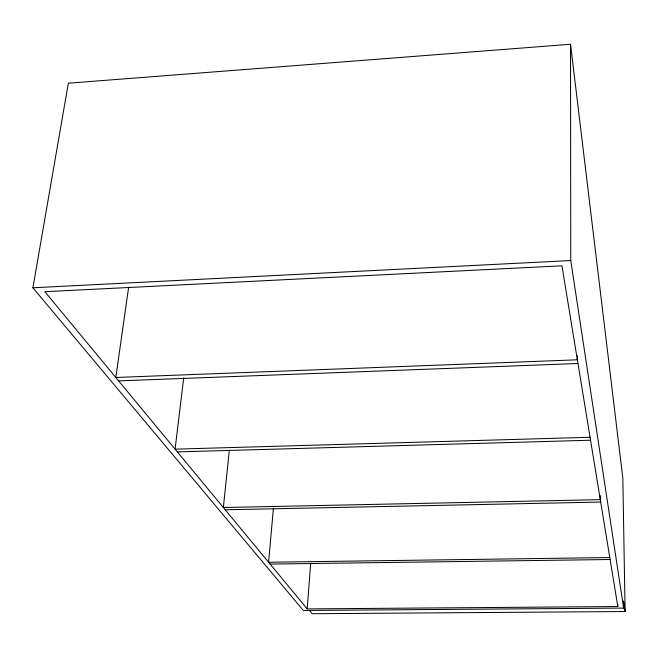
<?xml version="1.0" encoding="UTF-8"?>
<svg xmlns="http://www.w3.org/2000/svg" width="658" height="658" viewBox="0 0 658 658"><rect width="100%" height="100%" fill="white"/><g stroke="black" fill="none" stroke-linecap="round" stroke-linejoin="round"><path stroke-width="0.99" d="M617.788 604.488L617.821 606.536L307.204 608.905L310.708 563.051M273.415 508.173L268.604 562.236L609.785 557.556M229.321 450.278L223.358 507.524L600.293 499.652L600.252 495.548M183.705 377.84L175.086 449.159L590.062 437.274M128.647 287.217L115.808 377.478L577.362 359.803L577.346 355.707M625.1 611.537L623.521 601.009L623.636 608.091L303.338 610.476L32.9 287.785L68.35 83.196L570.527 44.267L622.846 478.35L625.1 611.537L312.172 613.733L309.614 610.64M32.9 287.785L570.757 260.543L623.636 608.091M118.621 380.883L577.971 363.504M177.356 451.898L590.547 440.218M225.225 509.785L600.688 502.054M270.134 564.079L610.106 559.506M307.204 608.905L44.859 291.7L561.948 265.816L617.821 606.536M570.527 44.267L570.757 260.543"/></g></svg>
